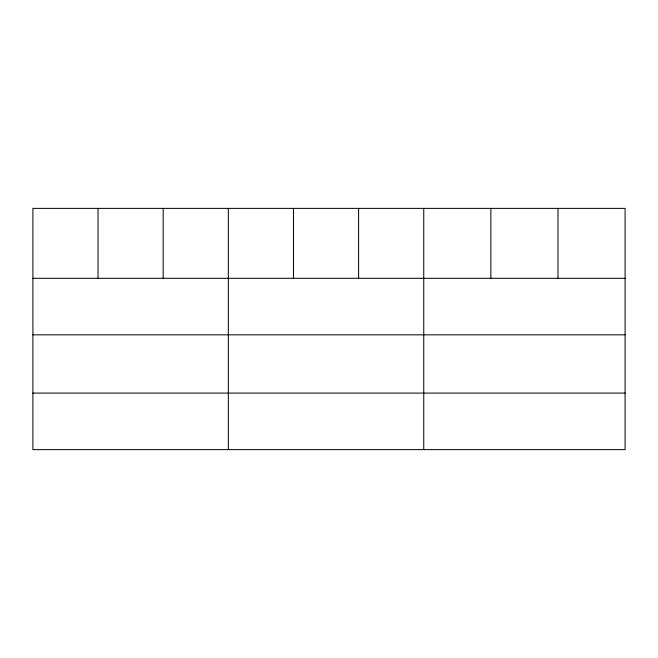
<?xml version="1.0" encoding="UTF-8"?>
<svg xmlns="http://www.w3.org/2000/svg" width="658" height="658" viewBox="0 0 658 658"><rect width="100%" height="100%" fill="white"/><g stroke="black" fill="none" stroke-linecap="round" stroke-linejoin="round"><path stroke-width="0.99" d="M625.1 334.84L625.1 208.38L32.9 208.38L32.9 449.62L625.1 449.62L625.1 334.84L32.9 334.84M32.9 278.309L625.1 278.309M32.9 393.089L625.1 393.089M557.984 208.38L557.984 278.309M490.868 208.38L490.868 278.309M423.752 208.38L423.752 449.62M358.61 208.38L358.61 278.309M293.468 208.38L293.468 278.309M228.326 208.38L228.326 449.62M163.184 208.38L163.184 278.309M98.042 208.38L98.042 278.309"/></g></svg>
